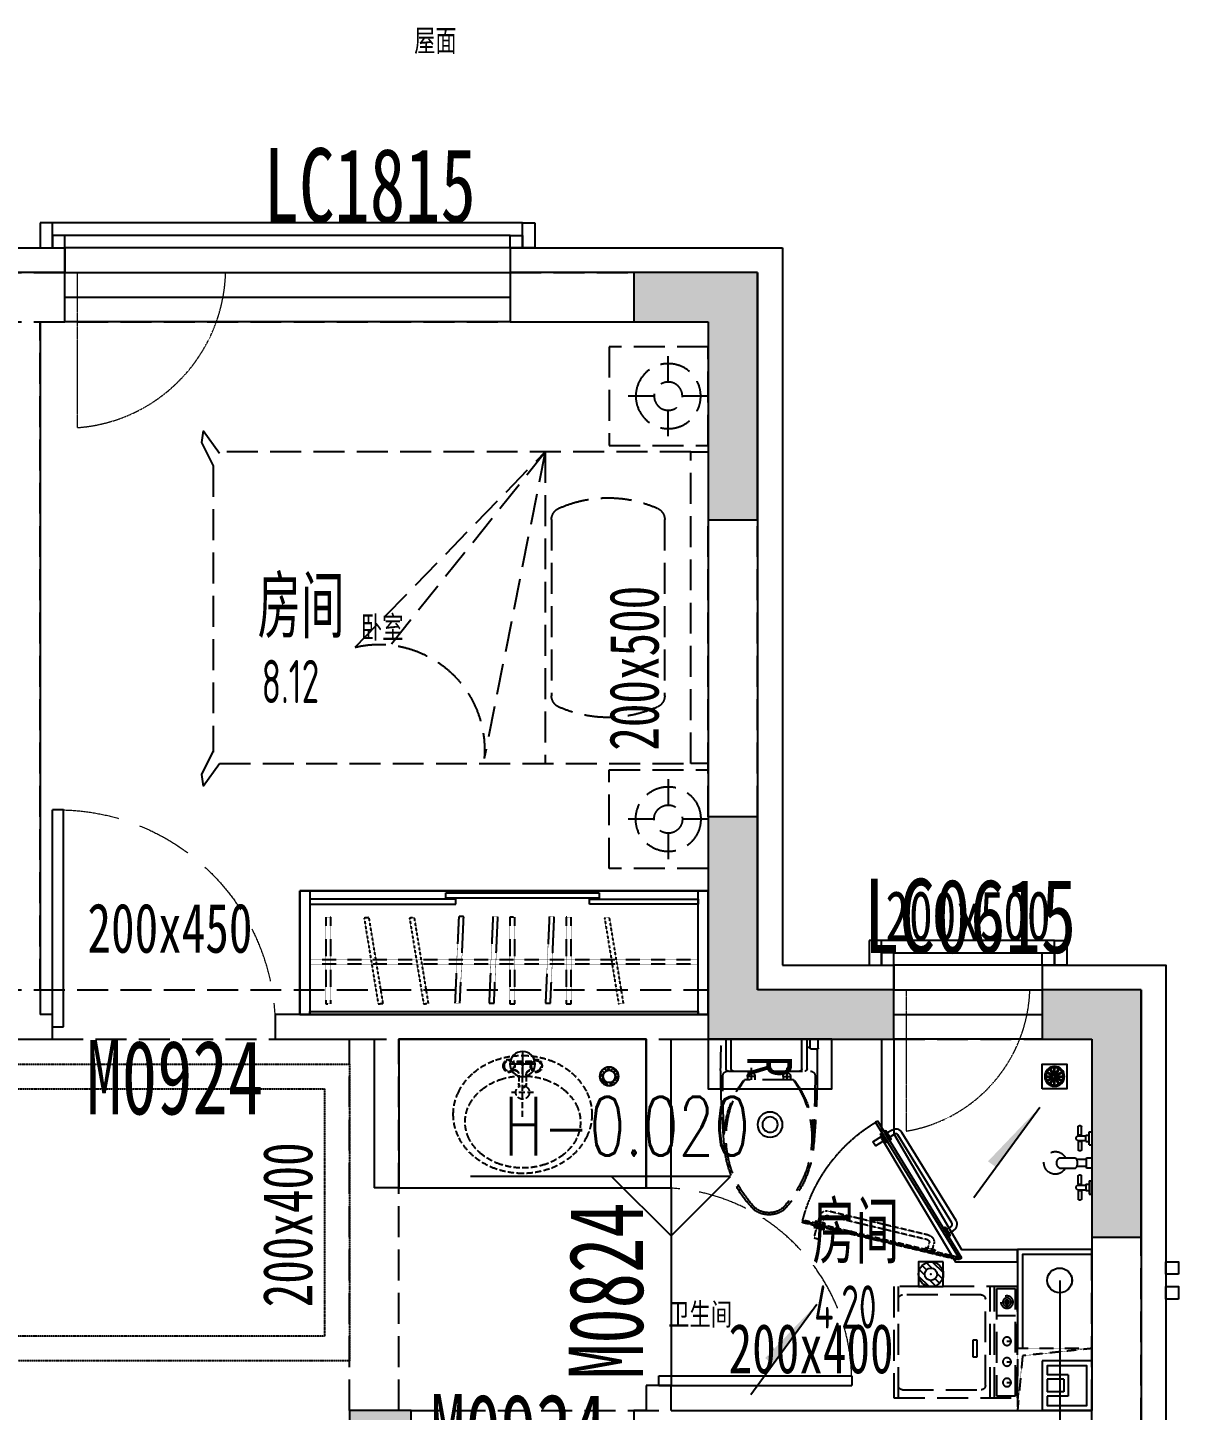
# Model space of a CAD drawing. Header units: millimetres. Extents: x -28014 to 297841, y -81741 to 47579.
# Drawn here: x 288119 to 292769, y -30077 to -24488 of the extents above; entities that cross this region are included whole.
import ezdxf
from ezdxf.enums import TextEntityAlignment as Align

# ---------------------------------------------------------------- set-up
doc = ezdxf.new("R2010")
doc.units = ezdxf.units.MM
doc.header["$MEASUREMENT"] = 0
for name, pattern in [('__DASH', [0.35, 0.25, -0.1]), ('B1户型卧室平面图$0$DASH', [0.35, 0.25, -0.1]), ('DASH', [0.35, 0.25, -0.1])]:
    doc.linetypes.add(name, pattern=pattern)
for name, color, linetype in [('0-水', 1, 'Continuous'), ('A-墙体-填充墙', 4, 'Continuous'), ('A-墙体-面层', 6, 'Continuous'), ('A-楼面-下部', 23, 'Continuous'), ('A-楼面-厨卫', 6, 'Continuous'), ('A-楼面-家具', 8, 'Continuous'), ('A-楼面-装饰', 41, 'Continuous'), ('A-注释-引出', 3, 'Continuous'), ('A-注释-标高', 3, 'Continuous'), ('A-注释-符号', 3, 'Continuous'), ('A-立面-线2', 132, 'Continuous'), ('A-给排水-点位', 141, 'Continuous'), ('A-给排水-设备', 132, 'Continuous'), ('A-设备-电气', 30, 'Continuous'), ('A-门窗', 2, 'Continuous'), ('AR9-剪力墙（柱）填充', 250, 'Continuous'), ('AR9-剪力墙（柱）线', 6, 'Continuous'), ('AR9-墙线', 160, 'Continuous'), ('AR9-梁', 1, 'DASH'), ('C-sheet(通用-图框)', 7, 'Continuous'), ('FF-厨卫（地坪隐）', 31, 'Continuous'), ('FF-平面文字', 50, 'Continuous'), ('FF-活动家具', 51, 'Continuous'), ('P-污水-立管', 50, 'Continuous'), ('SURFACE', 6, 'Continuous'), ('装饰', 152, 'Continuous')]:
    doc.layers.add(name, color=color, linetype=linetype)
doc.layers.add('A-注释-参考', color=242, linetype='Continuous', plot=False)
doc.layers.add('A_开启方向', color=15, linetype='Continuous', lineweight=18)
doc.styles.add('_TCH_DIM', font='SIMPLEX', dxfattribs={"bigfont": 'GBCBIG'})
doc.styles.add('_TCH_SPACE', font='HZS', dxfattribs={"width": 0.7, "bigfont": 'HZTXT'})
doc.styles.add('参照-28#-1.2标准层$0$HZ1', font='', dxfattribs={"width": 0.7})
doc.styles.add('宋体', font='', dxfattribs={"width": 0.8})
doc.styles.get('参照-28#-1.2标准层$0$HZ1').set_extended_font_data('SimSun')
doc.styles.get('宋体').set_extended_font_data('SimSun')

# ---------------------------------------------------------------- blocks, each defined once
blk = doc.blocks.new('frgdhgth')
at = {"layer": 'A_开启方向', "linetype": 'DASH', "ltscale": 0.6}
for points in [[(11450, 9250), (11450, 8622.7, 0.385583), (12050, 9251.3, 0.385583)], [(14800, 6350), (14800, 5778.9, 0.358496), (15300, 6350, 0.359827)]]:
    blk.add_lwpolyline(points, format="xyb", dxfattribs=at)
blk = doc.blocks.new('sdczs')
at = {"layer": 'A-楼面-下部', "ltscale": 0.01}
for points in [[(15100, 9450), (13200, 9450)], [(17250, 6550), (16550, 6550)]]:
    blk.add_lwpolyline(points, dxfattribs=at)
at = {"layer": 'A-楼面-装饰', "ltscale": 0.01}
for points in [[(15050, 9400), (13250, 9400)], [(16600, 6500), (17200, 6500)]]:
    blk.add_lwpolyline(points, dxfattribs=at)
at = {"layer": '装饰'}
for points in [[(13150, 9450), (13150, 9350), (13200, 9350), (13200, 9450)], [(15150, 9450), (15150, 9350), (15100, 9350), (15100, 9450)], [(13200, 9350), (13250, 9350), (13250, 9400), (13200, 9400)], [(15100, 9350), (15050, 9350), (15050, 9400), (15100, 9400)], [(16500, 6550), (16500, 6450), (16550, 6450), (16550, 6550)], [(17300, 6550), (17300, 6450), (17250, 6450), (17250, 6550)], [(16550, 6450), (16600, 6450), (16600, 6500), (16550, 6500)], [(17250, 6450), (17200, 6450), (17200, 6500), (17250, 6500)], [(17750, 5200), (17700, 5200), (17700, 5250), (17750, 5250)], [(17750, 5100), (17700, 5100), (17700, 5150), (17750, 5150)]]:
    blk.add_lwpolyline(points, close=True, dxfattribs=at)
blk = doc.blocks.new('dfhfj')
at = {"layer": 'A-给排水-点位'}
h = blk.add_hatch(dxfattribs=at)
h.set_pattern_fill('ANSI31', color=8, scale=8, angle=-180)
h.set_pattern_definition([(225, (1565646.974, 637504.717), (8.9802561, -8.9802561), [])])
edge = h.paths.add_edge_path(flags=17)
edge.add_arc((1247419.2, 504550), 25, 0, 360)
edge = h.paths.add_edge_path()
edge.add_arc((1247419.2, 504550), 37.5, 0, 360)
at = {"layer": 'A-给排水-设备'}
for radius in [37.5, 25]:
    blk.add_circle((1247419.2, 504550), radius, dxfattribs=at)
blk = doc.blocks.new('fj4')
at = {"layer": 'AR9-墙线', "ltscale": 10, "extrusion": (0, 0, -1)}
for p, q in [((0, 200), (200, 200)), ((0, 200), (0, 0)), ((200, 200), (200, 0)), ((95, 143.1), (180, 143.1)), ((95, 143.1), (95, 56.9)), ((112.5, 125.6), (180, 125.6)), ((112.5, 125.6), (112.5, 74.4)), ((95, 56.9), (180, 56.9)), ((112.5, 74.4), (180, 74.4)), ((0, 0), (200, 0))]:
    blk.add_line(p, q, dxfattribs=at)
at = {"layer": 'AR9-墙线', "ltscale": 10}
blk.add_line((180, 125.6), (180, 74.4), dxfattribs=at)
at = {"layer": 'AR9-墙线', "linetype": 'DASH', "ltscale": 0.5}
for points in [[(0, 250), (300, 250), (300, 0)], [(0, 250), (279.5, 220.6), (300, 0)]]:
    blk.add_lwpolyline(points, dxfattribs=at)
at = {"layer": 'AR9-墙线', "ltscale": 10}
blk.add_lwpolyline([(180, 56.9), (180, 20), (20, 20), (20, 180), (180, 180), (180, 143.1)], dxfattribs=at)
blk = doc.blocks.new('e433w')
at = {"layer": 'A-设备-电气'}
blk.add_lwpolyline([(338749.7, 223133.5), (338949.7, 223133.5), (338949.7, 223633.5), (338749.7, 223633.5)], close=True, dxfattribs=at)
at = {"layer": 'A-设备-电气', "style": '参照-28#-1.2标准层$0$HZ1', "width": 0.7}
blk.add_text('R', height=180, rotation=0, dxfattribs=at).set_placement((338817.6, 223292.3))
blk = doc.blocks.new('地漏-洗衣机用')
at = {"layer": 'A-给排水-点位'}
for p, q in [((435784.5, 94281.3), (435762.7, 94303.1)), ((435830.5, 94263.6), (435788, 94306)), ((435773.9, 94207), (435731.5, 94249.5)), ((435756.2, 94253), (435734.4, 94274.8)), ((435763.3, 94274.2), (435745.6, 94291.9)), ((435827.5, 94238.3), (435805.7, 94260.1)), ((435799.2, 94210), (435777.4, 94231.8)), ((435816.3, 94221.2), (435798.6, 94238.8))]:
    blk.add_line(p, q, dxfattribs=at)
at = {"layer": 'A-给排水-点位', "color": 8}
blk.add_lwpolyline([(435731, 94206.5), (435831, 94206.5), (435831, 94306.5), (435731, 94306.5)], close=True, dxfattribs=at)
at = {"layer": 'A-给排水-点位'}
for radius in [50, 25]:
    blk.add_circle((435781, 94256.5), radius, dxfattribs=at)
blk.add_point((435781, 94256.5), dxfattribs=at)
blk = doc.blocks.new('淋浴间地漏')
at = {"layer": 'A-给排水-设备', "color": 8, "extrusion": (0, 0, -1)}
for p, q in [((-35, 1.5), (-5.6, 1.5)), ((-31, 16.2), (-5.6, 1.5)), ((-29.5, 18.8), (-4.1, 4.1)), ((-18.8, 29.5), (-4.1, 4.1)), ((-16.2, 31), (-1.5, 5.6)), ((-1.5, 35), (-1.5, 5.6)), ((1.5, 35), (1.5, 5.6)), ((16.2, 31), (1.5, 5.6)), ((18.8, 29.5), (4.1, 4.1)), ((29.5, 18.8), (4.1, 4.1)), ((31, 16.2), (5.6, 1.5)), ((5.6, 1.5), (35, 1.5)), ((-35, -1.5), (-5.6, -1.5)), ((-5.6, -1.5), (-31, -16.2)), ((-4.1, -4.1), (-29.5, -18.8)), ((-4.1, -4.1), (-18.8, -29.5)), ((-1.5, -5.6), (-16.2, -31)), ((-1.5, -5.6), (-1.5, -35)), ((1.5, -5.6), (16.2, -31)), ((1.5, -5.6), (1.5, -35)), ((4.1, -4.1), (29.5, -18.8)), ((4.1, -4.1), (18.8, -29.5)), ((5.6, -1.5), (35, -1.5)), ((5.6, -1.5), (31, -16.2))]:
    blk.add_line(p, q, dxfattribs=at)
at = {"layer": 'A-给排水-设备', "extrusion": (0, 0, -1)}
blk.add_lwpolyline([(50, 50), (-50, 50), (-50, -50), (50, -50)], close=True, dxfattribs=at)
blk.add_circle((0, 0), 40, dxfattribs=at)
at = {"layer": 'A-给排水-设备', "color": 8, "extrusion": (0, 0, -1)}
for radius in [35, 3]:
    blk.add_circle((0, 0), radius, dxfattribs=at)
blk = doc.blocks.new('大便器排水点')
at = {"layer": 'P-污水-立管'}
for radius in [51, 31]:
    blk.add_circle((0, 0), radius, dxfattribs=at)
blk = doc.blocks.new('排水栓')
at = {"layer": 'P-污水-立管'}
for p, q in [((-51, 0), (51, 0)), ((0, 51), (0, -51))]:
    blk.add_line(p, q, dxfattribs=at)
blk.add_circle((0, 0), 51, dxfattribs=at)
blk = doc.blocks.new('$plan$00003682')
at = {"layer": 'FF-厨卫（地坪隐）', "linetype": '__DASH', "ltscale": 100}
for p, q in [((-80, -42.1), (-75, -42.1)), ((-75, -24.6), (-75, -27.1)), ((-75, -24.6), (-72.9, -24.6)), ((-72.7, -24.4), (-69.1, -27.9)), ((-55, -22.1), (-55, -17.1)), ((-37.3, -24.4), (-40.9, -27.9)), ((-37.1, -24.6), (37.1, -24.6)), ((-35, -27.1), (35, -27.1)), ((-35, -42.1), (-30, -42.1)), ((0, -248.6), (0, -23.7)), ((35, -42.1), (30, -42.1)), ((37.3, -24.4), (40.9, -27.9)), ((55, -22.1), (55, -17.1)), ((72.7, -24.4), (69.1, -27.9)), ((72.9, -24.6), (75, -24.6)), ((75, -24.6), (75, -27.1)), ((80, -42.1), (75, -42.1)), ((-75, -57.1), (-75, -59.6)), ((-75, -59.6), (-72.9, -59.6)), ((-69.1, -56.2), (-72.7, -59.8)), ((-55, -67.1), (-55, -62.1)), ((-40.9, -56.2), (-37.3, -59.8)), ((-37.1, -59.6), (-35, -59.6)), ((-15, -79.6), (-15, -115.7)), ((15, -79.6), (15, -115.7)), ((35, -59.6), (37.1, -59.6)), ((40.9, -56.2), (37.3, -59.8)), ((55, -67.1), (55, -62.1)), ((69.1, -56.2), (72.7, -59.8)), ((72.9, -59.6), (75, -59.6)), ((75, -57.1), (75, -59.6)), ((-44.4, -149.1), (45.2, -149.1))]:
    blk.add_line(p, q, dxfattribs=at)
blk.add_lwpolyline([(0, 0, 0.084993), (-109.1, -18.7, 0.091836), (-198, -69.8, 0.103534), (-259.4, -149.2, 0.11365), (-280, -238.5, 0.11365), (-259.4, -327.8, 0.103534), (-198, -407.1, 0.091836), (-109.1, -458.3, 0.084993), (0, -477, 0.084993), (109.1, -458.3, 0.091836), (198, -407.1, 0.103534), (259.4, -327.8, 0.11365), (280, -238.5, 0.113649), (259.4, -149.2, 0.103534), (198, -69.8, 0.091836), (109.1, -18.7, 0.084993)], format="xyb", close=True, dxfattribs=at)
for centre, radius in [((-55, -42.1), 25), ((-55, -42.1), 20), ((0, -34.6), 5), ((55, -42.1), 25), ((55, -42.1), 20)]:
    blk.add_circle(centre, radius, dxfattribs=at)
for centre, radius, start, end in [((-17.8, -322.3), 236.9, 108.2981, 128.6018), ((-0.8, -373.7), 291.1, 92.8021, 108.2982), ((-35, -77.1), 20, 0, 90), ((-35, -79.6), 20, 0, 90), ((0, -111.6), 15, 180, 0), ((35, -77.1), 20, 90, 180), ((35, -79.6), 20, 90, 180), ((-0.8, -373.7), 291.1, 71.7018, 86.8944), ((16.2, -322.3), 236.9, 51.3982, 71.7019), ((-43.9, -289.6), 195, 128.6018, 152.5777), ((0, -149.1), 27.5, 116.3454, 63.6546), ((0, -115.7), 15, 180, 0), ((42.4, -289.6), 195, 27.4223, 51.3982), ((-84.1, -268.7), 149.8, 152.5778, 207.4222), ((82.5, -268.7), 149.8, 332.5778, 27.4222), ((-43.9, -247.9), 195, 207.4223, 231.3982), ((42.4, -247.9), 195, 308.6018, 332.5777), ((-17.8, -215.2), 236.9, 231.3982, 251.7019), ((-0.8, -163.7), 291.1, 251.7018, 288.2982), ((16.2, -215.2), 236.9, 288.2981, 308.6018)]:
    blk.add_arc(centre, radius, start, end, dxfattribs=at)
blk = doc.blocks.new('matong')
at = {"layer": 'FF-厨卫（地坪隐）', "linetype": '__DASH', "ltscale": 500}
for p, q in [((-195.1, -35.2), (-195.1, 0)), ((-195.1, 0), (195.1, 0)), ((-162.1, -35.2), (-162.1, 0)), ((-149.5, -119.2), (-149.5, 0)), ((-128.5, -119.2), (-128.5, 0)), ((-128.5, -119.2), (-128.5, 0)), ((156.9, -119.2), (156.9, 0)), ((177.9, -119.2), (177.9, 0)), ((-190.4, -39.9), (-166.8, -39.9)), ((-162.1, -32.8), (-149.5, -32.8)), ((168.4, -128.7), (-163.1, -128.7)), ((-98.7, -165.9), (-96.3, -165.9)), ((-94.7, -164.3), (103.1, -164.3)), ((-82.8, -150.1), (-82.8, -164.3)), ((-52.5, -150.1), (-82.8, -150.1)), ((-67.6, -115), (-67.6, -164.3)), ((-52.5, -150.1), (-52.5, -164.3)), ((60.9, -150.1), (91.1, -150.1)), ((60.9, -150.1), (60.9, -164.3)), ((76, -115), (76, -164.3)), ((91.1, -150.1), (91.1, -164.3)), ((107, -165.9), (104.6, -165.9))]:
    blk.add_line(p, q, dxfattribs=at)
for centre, radius, start, end in [((-190.4, -35.2), 4.73, 180, 270), ((2262.2, -120.1), 2453.2, 178.1261, 180.6997), ((-166.8, -35.2), 4.73, 270, 0), ((-1455.3, -119.8), 1654.8, 358.95, 4.1511), ((3295.2, -107), 3486.3, 180.7077, 185.4617), ((-163.1, -147.6), 18.9, 90, 179.1194), ((7303.4, -92.4), 7485.6, 180.42032, 182.24158), ((220.9, -402.8), 397.8, 143.4492, 226.9482), ((233, -397.2), 402, 144.5938, 226.0233), ((-140.1, -119.2), 9.45, 180, 270), ((-119.1, -119.2), 9.45, 180, 270), ((-67.6, -150.1), 15.1, 360, 180), ((-224.6, -397.2), 402, 313.9767, 35.4062), ((-212.5, -402.8), 397.8, 313.0518, 36.5508), ((76, -150.1), 15.1, 0, 180), ((147.5, -119.2), 9.45, 270, 0), ((168.4, -119.2), 9.45, 270, 0), ((171.5, -147.6), 18.9, 0.8806, 90), ((-3286.9, -107), 3486.3, 354.5384, 359.2923), ((-3196.4, -187.6), 3387.1, 356.6562, 0.682), ((4.2, -606.5), 102.9, 237.7954, 302.2047), ((4.2, -606.5), 94.5, 237.7954, 302.2047)]:
    blk.add_arc(centre, radius, start, end, dxfattribs=at)
blk = doc.blocks.new('400床头柜')
at = {"layer": 'FF-活动家具', "linetype": '__DASH', "ltscale": 500}
for p, q in [((200, 0), (200, -104.2)), ((38.7, -161.4), (142.9, -161.4)), ((257.1, -161.4), (361.3, -161.4)), ((200, -218.4), (200, -322.7))]:
    blk.add_line(p, q, dxfattribs=at)
blk.add_lwpolyline([(0, -400), (0, 0), (400, 0), (400, -400)], close=True, dxfattribs=at)
for radius in [131.3, 57.1]:
    blk.add_circle((200, -161.3), radius, dxfattribs=at)
blk = doc.blocks.new('小户型1200床')
at = {"layer": 'FF-活动家具', "linetype": '__DASH', "ltscale": 500}
for p, q in [((40, -1974.8), (40, -70)), ((1300, -70), (1300, -1979.7)), ((1026.1, -175.8), (313.9, -175.8)), ((1300, -658.5), (40, -658.5)), ((1300, -658.5), (60, -905.2)), ((1026.1, -633), (313.9, -633)), ((510, -1426.8), (1300, -658.5)), ((524.1, -1279.6), (1300, -658.5)), ((-51.7, -2040.3), (40, -1974.8)), ((90.5, -2000), (-4.6, -2047.6)), ((1242.8, -2000), (85.5, -2000)), ((1337.9, -2047.6), (1242.8, -2000)), ((1293.2, -1974.8), (1384.9, -2040.3)), ((-4.6, -2047.6), (-51.7, -2040.3)), ((1384.9, -2040.3), (1337.9, -2047.6))]:
    blk.add_line(p, q, dxfattribs=at)
blk.add_lwpolyline([(1300, -70), (1300, 0), (40, 0), (40, -70)], close=True, dxfattribs=at)
for centre, radius, start, end in [((718.2, -404.3), 492.1, 156.184, 203.8399), ((313.9, -225.6), 50, 90, 156.1601), ((1026.1, -225.6), 50, 23.8399, 90), ((621.8, -404.3), 492.1, 336.1601, 23.816), ((313.9, -583), 50, 203.8399, 270), ((1026.1, -583), 50, 270, 336.1601), ((95.9, -1329.2), 425.5, 346.739, 94.8385)]:
    blk.add_arc(centre, radius, start, end, dxfattribs=at)
blk = doc.blocks.new('s54deg2541')
at = {"layer": 'A-楼面-家具', "color": 0, "xscale": -1}
blk.add_blockref('400床头柜', (40839, 5184.6), dxfattribs=at)
at = {"layer": 'A-楼面-家具'}
blk.add_blockref('小户型1200床', (40824, 5184.6), dxfattribs=at)
at = {"layer": 'A-楼面-家具', "color": 0}
blk.add_blockref('400床头柜', (42149, 5184.6), dxfattribs=at)
blk = doc.blocks.new('$plan$00003077')
at = {"layer": 'FF-厨卫（地坪隐）', "linetype": '__DASH', "ltscale": 500}
for p, q in [((-191.8, -8.3), (241.8, -8.3)), ((-191.8, -85.1), (-191.8, -8.3)), ((-137.6, -42.5), (-137.6, -25.9)), ((-54.2, -42.5), (-54.2, -25.9)), ((29.2, -42.5), (29.2, -25.9)), ((133.4, -85.1), (133.4, -8.3)), ((241.8, -8.3), (241.8, -85.1)), ((-200.1, -93.4), (250.1, -93.4)), ((-200.1, -110.1), (250.1, -110.1)), ((241.8, -85.1), (-191.8, -85.1)), ((-166.8, -464.7), (-166.8, -146.5)), ((-150.1, -129.9), (200.1, -129.9)), ((-33.3, -179.9), (-33.3, -163.2)), ((-33.3, -163.2), (33.3, -163.2)), ((33.3, -163.2), (33.3, -179.9)), ((216.8, -146.5), (216.8, -464.7)), ((33.3, -179.9), (-33.3, -179.9)), ((-200.1, -481.4), (250.1, -481.4))]:
    blk.add_line(p, q, dxfattribs=at)
blk.add_lwpolyline([(250.1, 0), (250.1, -499.9), (-200.1, -499.9), (-200.1, 0)], close=True, dxfattribs=at)
for centre, radius in [((-137.6, -42.5), 16.7), ((-54.2, -42.5), 16.7), ((29.2, -42.5), 16.7), ((187.6, -42.5), 25), ((187.6, -42.5), 16.7), ((187.6, -42.5), 8.34), ((187.6, -42.5), 5)]:
    blk.add_circle(centre, radius, dxfattribs=at)
for centre, start, end in [((-150.1, -146.5), 90, 180), ((200.1, -146.5), 0, 90), ((-150.1, -464.7), 180, 270), ((200.1, -464.7), 270, 0)]:
    blk.add_arc(centre, 16.7, start, end, dxfattribs=at)
blk = doc.blocks.new('A$C0310769C')
at = {"linetype": '__DASH', "lineweight": -3, "ltscale": 500}
for p, q in [((10, 126.4), (0, 126.4)), ((0, 126.4), (0, 73.6)), ((10, 73.6), (10, 126.4)), ((24.4, 112.8), (10, 112.8)), ((24.4, 87.1), (24.4, 112.8)), ((41.3, 113), (41.3, 148.1)), ((54.8, 113), (54.8, 148.1)), ((10, 73.6), (0, 73.6)), ((24.4, 87.1), (10, 87.1)), ((57.6, 109.2), (24.4, 109.2)), ((57.6, 90.7), (24.4, 90.7)), ((41.3, 86.9), (41.3, 51.8)), ((54.8, 86.9), (54.8, 51.8)), ((21, 14), (61.4, 14)), ((130.4, 21), (65.2, 21)), ((21, -14), (61.4, -14)), ((41.3, -86), (41.3, -50.9)), ((54.8, -86), (54.8, -50.9)), ((130.4, -21), (65.2, -21)), ((10, -72.7), (0, -72.7)), ((0, -125.5), (0, -72.7)), ((10, -72.7), (10, -125.5)), ((24.4, -86.2), (10, -86.2)), ((24.4, -86.2), (24.4, -111.9)), ((57.6, -89.8), (24.4, -89.8)), ((57.6, -108.3), (24.4, -108.3)), ((10, -125.5), (0, -125.5)), ((24.4, -111.9), (10, -111.9)), ((41.3, -112.1), (41.3, -147.2)), ((54.8, -112.1), (54.8, -147.2))]:
    blk.add_line(p, q, dxfattribs=at)
blk.add_lwpolyline([(21, 21), (0, 21), (0, -21), (21, -21)], close=True, dxfattribs=at)
for centre, radius, start, end in [((48, 142.2), 9.01, 41.2486, 138.7514), ((48, 134.5), 22.5, 252.5148, 287.4852), ((48, 65.4), 22.5, 72.5148, 107.4852), ((51.9, 100), 10.8, 301.2966, 58.7034), ((48, 57.7), 9.01, 221.2486, 318.7514), ((95.5, 0), 36.9, 145.2544, 202.2822), ((147.2, 0.4), 45.8, 207.9843, 153.2826), ((115.6, 0), 25.7, 305.1626, 54.8374), ((48, -56.8), 9.01, 41.2486, 138.7514), ((95.5, 0), 36.9, 202.2822, 214.7456), ((48, -64.5), 22.5, 252.5148, 287.4852), ((48, -133.6), 22.5, 72.5148, 107.4852), ((51.9, -99.1), 10.8, 301.2966, 58.7034), ((48, -141.3), 9.01, 221.2486, 318.7514)]:
    blk.add_arc(centre, radius, start, end, dxfattribs=at)
blk = doc.blocks.new('wetwerte')
at = {"layer": 'FF-厨卫（地坪隐）'}
for p, q in [((434480, -1369559.7), (434062.4, -1369559.7)), ((434480, -1369578.9), (434062.4, -1369578.9)), ((434621.4, -1369619.2), (433971.6, -1369619.2)), ((433971.6, -1369619.2), (433971.6, -1369629.2)), ((434621.4, -1369629.2), (433971.6, -1369629.2)), ((434033.1, -1369589), (434033.1, -1369611.2)), ((434033.1, -1369679.2), (434033.1, -1369637.3)), ((434052.3, -1369589), (434052.3, -1369611.2)), ((434052.3, -1369679.2), (434052.3, -1369637.3)), ((434490.1, -1369611.2), (434490.1, -1369589)), ((434509.2, -1369611.2), (434509.2, -1369589)), ((434621.4, -1369619.2), (434621.4, -1369629.2)), ((434052.3, -1369679.2), (434033.1, -1369679.2))]:
    blk.add_line(p, q, dxfattribs=at)
for points in [[(434022.5, -1369619.2), (434062.9, -1369619.2), (434062.9, -1369611.2), (434022.5, -1369611.2)], [(434022.5, -1369629.2), (434062.9, -1369629.2), (434062.9, -1369637.3), (434022.5, -1369637.3)], [(434519.8, -1369619.2), (434479.5, -1369619.2), (434479.5, -1369611.2), (434519.8, -1369611.2)]]:
    blk.add_lwpolyline(points, close=True, dxfattribs=at)
for centre, radius, start, end in [((434062.4, -1369589), 29.3, 90, 180), ((434062.4, -1369589), 10.1, 90, 180), ((434480, -1369589), 29.3, 0, 90), ((434480, -1369589), 10.1, 0, 90)]:
    blk.add_arc(centre, radius, start, end, dxfattribs=at)
blk = doc.blocks.new('卫生间门')
at = {"layer": 'FF-厨卫（地坪隐）', "linetype": 'DASH', "lineweight": -3}
for p, q in [((-463, 456), (-456, 463)), ((-3.5, -3.5), (-463, 456)), ((-459.5, 459.5), (0, 0)), ((3.5, 3.5), (-456, 463)), ((-377.1, 454.8), (-406.7, 425.2)), ((-363.6, 441.3), (-377.1, 454.8)), ((-440.9, 391), (-425.2, 406.7)), ((-427.4, 377.5), (-411.7, 393.2)), ((-363.6, 441.3), (-393.2, 411.7)), ((-145.6, 54.4), (-440.9, 349.6)), ((-132.1, 67.9), (-427.4, 363.2)), ((-102.1, 83.6), (-117.8, 67.9)), ((-88.5, 70), (-104.2, 54.4)), ((-3.5, -3.5), (3.5, 3.5))]:
    blk.add_line(p, q, dxfattribs=at)
for points in [[(-427, 419.9), (-398.5, 391.4), (-404.2, 385.7), (-432.7, 414.2)], [(-419.9, 427), (-391.4, 398.5), (-385.7, 404.2), (-414.2, 432.7)], [(-75.3, 68.3), (-103.9, 96.8), (-109.6, 91.1), (-81.1, 62.6)]]:
    blk.add_lwpolyline(points, close=True, dxfattribs=at)
for centre, radius, start, end in [((5.2, 2.7), 651.7, 135.93, 180.3923), ((-420.2, 370.3), 29.3, 135, 225), ((-420.2, 370.3), 10.1, 135, 225), ((-124.9, 75), 10.1, 225, 315), ((-124.9, 75), 29.3, 225, 315)]:
    blk.add_arc(centre, radius, start, end, dxfattribs=at)
blk = doc.blocks.new('$DorLib2D$00000001')
for p, q in [((0.45, 0.975), (0.5, 0.975)), ((0.45, 0), (0.45, 0.975)), ((0.5, 0), (0.5, 0.975)), ((0.5, 0), (0.45, 0))]:
    blk.add_line(p, q)
at = {"color": 8, "linetype": '__DASH', "lineweight": 13}
blk.add_arc((0.475, 0), 0.975, 91.46928, 180, dxfattribs=at)
blk = doc.blocks.new('$WINLIB2D$00000001')
at = {"color": 0}
for points in [[(-0.5, 0.5), (-0.5, -0.5)], [(-0.5, 0.5), (0.5, 0.5)], [(0.5, -0.5), (0.5, 0.5)], [(0.5, 0.1667), (-0.5, 0.1667)], [(0.5, -0.1667), (-0.5, -0.1667)], [(-0.5, -0.5), (0.5, -0.5)]]:
    blk.add_lwpolyline(points, dxfattribs=at)
blk = doc.blocks.new('fchgbfhy')
at = {"layer": 'A-注释-符号'}
for points in [[(-410.2, -474.5), (-586.9, -716.9), (-619.3, -693.4)], [(-1310.5, -1270.2), (-1487.3, -1512.6), (-1519.6, -1489)]]:
    blk.add_hatch(color=256, dxfattribs=at).paths.add_polyline_path(points)
at = {"layer": 'A-墙体-填充墙'}
for p, q in [((-4450, 2900), (-5350, 2900)), ((-4350, 2900), (-4450, 2900)), ((-4350, 2700), (-4350, 2900)), ((-1550, 2900), (-2550, 2900)), ((-2550, 2900), (-2550, 2700)), ((-1550, 2900), (-1550, 0)), ((-4450, 2700), (-4450, -100)), ((-4450, 2700), (-4350, 2700)), ((-2550, 2700), (-1750, 2700)), ((-1750, 2700), (-1750, -100)), ((-1000, 0), (-1550, 0)), ((-1000, -200), (-1000, 0)), ((0, 0), (-400, 0)), ((-400, 0), (-400, -200)), ((0, 0), (0, -1800)), ((-4400, -100), (-4450, -100)), ((-4400, -200), (-4400, -100)), ((-3100, -100), (-3500, -100)), ((-3500, -100), (-3500, -200)), ((-3100, -100), (-1900, -100)), ((-1900, -100), (-1750, -100)), ((-5250, -200), (-4450, -200)), ((-4450, -200), (-4400, -200)), ((-3500, -200), (-3100, -200)), ((-3100, -200), (-3100, -800)), ((-3000, -200), (-3000, -800)), ((-3000, -200), (-2000, -200)), ((-2000, -200), (-2000, -800)), ((-1900, -800), (-1900, -200)), ((-1900, -200), (-1650, -200)), ((-1650, -200), (-1000, -200)), ((-400, -200), (-200, -200)), ((-200, -200), (-200, -1700)), ((-3000, -800), (-3100, -800)), ((-2000, -800), (-1900, -800)), ((-1900, -1600), (-2000, -1600)), ((-2000, -1600), (-2000, -1700)), ((-1900, -1700), (-1900, -1600)), ((-2000, -1700), (-2050, -1700)), ((-2050, -1700), (-2050, -1900)), ((-1900, -1700), (-200, -1700))]:
    blk.add_line(p, q, dxfattribs=at)
at = {"layer": 'A-楼面-厨卫'}
blk.add_lwpolyline([(-2000, -800), (-2000, -200), (-3000, -200), (-3000, -800)], close=True, dxfattribs=at)
at = {"layer": 'A-楼面-厨卫', "ltscale": 100}
for points in [[(-1050, -200), (-1050, -600), (-750, -1100), (-500, -1100)], [(-1000, -200), (-1000, -582.5), (-726, -1050), (-500, -1050)]]:
    blk.add_lwpolyline(points, dxfattribs=at)
at = {"layer": 'A-楼面-厨卫'}
for points in [[(-200, -1050), (-500, -1050), (-500, -1450)], [(-500, -1100), (-500, -1050)], [(-200, -1070), (-480, -1070), (-480, -1450)]]:
    blk.add_lwpolyline(points, dxfattribs=at)
at = {"layer": 'A-楼面-家具', "color": 8, "linetype": 'Continuous'}
for p, q in [((-3400, -100), (-3400, 400)), ((-3400, 400), (-3360, 400)), ((-3360, 400), (-3360, -100)), ((-2810, 370.8), (-2810, 391.7)), ((-2810, 391.7), (-2190, 391.7)), ((-2190, 391.7), (-2190, 370.8)), ((-1790, -100), (-1790, 400)), ((-1790, 400), (-1750, 400)), ((-1750, 400), (-1750, -100)), ((-2770, 366.7), (-3360, 366.7)), ((-3360, 366.7), (-3360, 345.8)), ((-3360, 345.8), (-2770, 345.8)), ((-2190, 370.8), (-2810, 370.8)), ((-2770, 345.8), (-2770, 366.7)), ((-2230, 345.8), (-2230, 366.7)), ((-2230, 366.7), (-1790, 366.7)), ((-1790, 345.8), (-2230, 345.8)), ((-1790, 366.7), (-1790, 345.8)), ((-3360, -100), (-3400, -100)), ((-1750, -100), (-1790, -100))]:
    blk.add_line(p, q, dxfattribs=at)
at = {"layer": 'A-楼面-家具', "color": 8}
for p, q in [((-3400, 400), (-3400, -100)), ((-1750, 400), (-3400, 400)), ((-1750, -100), (-1750, 400)), ((-3400, -100), (-1750, -100)), ((-3360, -100), (-3360, -87.5)), ((-3360, -87.5), (-1790, -87.5)), ((-1790, -100), (-3360, -100)), ((-1790, -87.5), (-1790, -100))]:
    blk.add_line(p, q, dxfattribs=at)
at = {"layer": 'A-楼面-家具'}
for p, q in [((-3400, 400), (-1750, 400)), ((-3400, -100), (-3400, 400)), ((-1750, 400), (-1750, -100)), ((-1750, -100), (-3400, -100))]:
    blk.add_line(p, q, dxfattribs=at)
at = {"layer": 'A-楼面-家具', "color": 8, "linetype": 'B1户型卧室平面图$0$DASH', "ltscale": 0.5}
for p, q in [((-3275.3, 293.8), (-3295.3, 293.8)), ((-3295.3, 293.8), (-3295.3, -56.2)), ((-3275.3, -56.2), (-3275.3, 293.8)), ((-3120.4, 292.2), (-3140.2, 290)), ((-3140.2, 290), (-3083.4, -56.8)), ((-3063.6, -54.6), (-3120.4, 292.2)), ((-2937, 292.2), (-2956.8, 290)), ((-2956.8, 290), (-2900, -56.8)), ((-2880.2, -54.6), (-2937, 292.2)), ((-2757.8, 296.3), (-2773.3, -53.4)), ((-2737.8, 295.7), (-2757.8, 296.3)), ((-2753.3, -54), (-2737.8, 295.7)), ((-2619.8, 296.3), (-2635.3, -53.4)), ((-2599.8, 295.7), (-2619.8, 296.3)), ((-2615.3, -54), (-2599.8, 295.7)), ((-2531.6, 293.8), (-2551.6, 293.8)), ((-2551.6, 293.8), (-2551.6, -56.2)), ((-2531.6, -56.2), (-2531.6, 293.8)), ((-2391.8, 296.3), (-2407.4, -53.4)), ((-2371.9, 295.7), (-2391.8, 296.3)), ((-2387.4, -54), (-2371.9, 295.7)), ((-2303.7, 293.8), (-2323.7, 293.8)), ((-2323.7, 293.8), (-2323.7, -56.2)), ((-2303.7, -56.2), (-2303.7, 293.8)), ((-2148.8, 292.2), (-2168.6, 290)), ((-2168.6, 290), (-2111.8, -56.8)), ((-2092, -54.6), (-2148.8, 292.2)), ((-1790, 120.8), (-3360, 120.8)), ((-1790, 104.2), (-3360, 104.2)), ((-3083.4, -56.8), (-3063.6, -54.6)), ((-2900, -56.8), (-2880.2, -54.6)), ((-2773.3, -53.4), (-2753.3, -54)), ((-2635.3, -53.4), (-2615.3, -54)), ((-2407.4, -53.4), (-2387.4, -54)), ((-2111.8, -56.8), (-2092, -54.6)), ((-3295.3, -56.2), (-3275.3, -56.2)), ((-2551.6, -56.2), (-2531.6, -56.2)), ((-2323.7, -56.2), (-2303.7, -56.2))]:
    blk.add_line(p, q, dxfattribs=at)
at = {"layer": 'A-楼面-家具', "linetype": '__DASH'}
for points in [[(-3200, -300), (-3200, -1500), (-6075, -1500), (-6075, -300)], [(-3300, -400), (-3300, -1400), (-5975, -1400), (-5975, -400)]]:
    blk.add_lwpolyline(points, close=True, dxfattribs=at)
at = {"layer": 'A-注释-符号'}
for points in [[(-676.7, -840.1), (-410.2, -474.5)], [(-1577.1, -1635.7), (-1310.5, -1270.2)]]:
    blk.add_lwpolyline(points, dxfattribs=at)
at = {"layer": 'A-给排水-设备'}
blk.add_circle((-330, -1174.7), 50, dxfattribs=at)
at = {"layer": 'A-门窗'}
blk.add_line((-1900, -800), (-1900, -1600), dxfattribs=at)
at = {"layer": 'SURFACE'}
for p, q in [((-5350, 3000), (-4450, 3000)), ((-4450, 3000), (-4350, 3000)), ((-4350, 3000), (-4350, 2900)), ((-2550, 3000), (-2550, 2900)), ((-2550, 3000), (-1450, 3000)), ((-1450, 3000), (-1450, 100)), ((-1450, 100), (-1000, 100)), ((-1000, 100), (-1000, 0)), ((-400, 100), (-400, 0)), ((-400, 100), (0, 100))]:
    blk.add_line(p, q, dxfattribs=at)
at = {"layer": '0-水', "rotation": 180}
blk.add_blockref('dfhfj', (1245269.2, 504200), dxfattribs=at)
at = {"layer": '0-水', "xscale": -1, "rotation": 180}
blk.add_blockref('dfhfj', (-1249569.2, 504200), dxfattribs=at)
at = {"layer": 'A-楼面-厨卫', "extrusion": (0, 0, -1), "xscale": -1, "zscale": -1, "rotation": 90}
blk.add_blockref('e433w', (224883.5, 338549.7), dxfattribs=at)
at = {"layer": 'A-楼面-厨卫', "xscale": -1}
for name, p in [('matong', (-1500, -200)), ('A$C0310769C', (-200, -700))]:
    blk.add_blockref(name, p, dxfattribs=at)
at = {"layer": 'A-楼面-厨卫', "extrusion": (0, 0, -1), "zscale": -1}
blk.add_blockref('$plan$00003682', (2500, -265.4), dxfattribs=at)
at = {"layer": 'A-楼面-厨卫', "linetype": 'DASH', "extrusion": (0, 0, -1), "xscale": -1, "zscale": -1, "rotation": 58.45609452291301}
blk.add_blockref('wetwerte', (-939145.6, 1085836.1), dxfattribs=at)
at = {"layer": 'A-楼面-厨卫', "xscale": -1}
for name, p, rotation in [('卫生间门', (-736.9, -1087.4), 121.5439054770871), ('$plan$00003077', (-500, -1449.9), 270)]:
    blk.add_blockref(name, p, dxfattribs=dict(at, rotation=rotation))
at = {"layer": 'A-楼面-家具', "xscale": -1, "rotation": 270}
blk.add_blockref('s54deg2541', (-6934.6, -39949), dxfattribs=at)
at = {"layer": 'A-给排水-点位', "rotation": 180}
blk.add_blockref('地漏-洗衣机用', (434931, 93106.5), dxfattribs=at)
at = {"layer": 'A-给排水-设备', "extrusion": (0, 0, -1), "xscale": -1, "zscale": -1, "rotation": 270}
blk.add_blockref('淋浴间地漏', (350, -350), dxfattribs=at)
at = {"layer": 'A-门窗', "yscale": 300}
for p, xscale, zscale in [((-3450, 2850), -1800, -1800), ((-700, -50), -599.9999999616994, -599.9999999616994)]:
    blk.add_blockref('$WINLIB2D$00000001', p, dxfattribs=dict(at, xscale=xscale, zscale=zscale))
at = {"layer": 'A-门窗'}
for p, xscale, yscale, zscale, rotation in [((-3950, -150), -900, 900, -900, 1.852807392050233e-12), ((-1950, -1200), 800, 800, 800, 270.0000000000078)]:
    blk.add_blockref('$DorLib2D$00000001', p, dxfattribs=dict(at, xscale=xscale, yscale=yscale, zscale=zscale, rotation=rotation))
at = {"layer": 'C-sheet(通用-图框)', "xscale": -1}
blk.add_blockref('fj4', (-200, -1700), dxfattribs=at)
at = {"layer": 'P-污水-立管', "xscale": -1}
for name, p in [('排水栓', (-2500, -300)), ('大便器排水点', (-1500, -545))]:
    blk.add_blockref(name, p, dxfattribs=at)
at = {"layer": 'A-注释-参考', "style": '_TCH_SPACE', "width": 0.7}
for s, height, p in [('房间', 250, (-3570.4, 1421.5)), ('8.12', 175, (-3554.6, 1159)), ('房间', 250, (-1328.4, -1107)), ('4.20', 175, (-1321.4, -1369.5))]:
    blk.add_text(s, height=height, dxfattribs=at).set_placement(p)
blk = doc.blocks.new('zz7')
at = {"layer": 'AR9-剪力墙（柱）填充'}
for points in [[(14900, -200), (14900, -1000), (15100, -1000), (15100, 0), (14600, 0), (14600, -200)], [(15650, -3100), (15650, -2900), (15100, -2900), (15100, -2200), (14900, -2200), (14900, -3100)], [(16250, -3100), (16450, -3100), (16450, -3900), (16650, -3900), (16650, -2900), (16250, -2900)], [(13650, -6300), (13650, -4800), (13700, -4800), (13700, -4600), (13450, -4600), (13450, -6300)]]:
    blk.add_hatch(color=256, dxfattribs=at).paths.add_polyline_path(points)
at = {"layer": 'AR9-剪力墙（柱）线'}
for p, q in [((15100, 0), (14600, 0)), ((14600, 0), (14600, -200)), ((15100, -1000), (15100, 0)), ((14600, -200), (14900, -200)), ((14900, -200), (14900, -1000)), ((14900, -1000), (15100, -1000)), ((15100, -2200), (14900, -2200)), ((14900, -2200), (14900, -3100)), ((15100, -2900), (15100, -2200)), ((15650, -2900), (15100, -2900)), ((15650, -3100), (15650, -2900)), ((16650, -2900), (16250, -2900)), ((16250, -2900), (16250, -3100)), ((16650, -3900), (16650, -2900)), ((14900, -3100), (15650, -3100)), ((16250, -3100), (16450, -3100)), ((16450, -3100), (16450, -3900)), ((16450, -3900), (16650, -3900)), ((13700, -4600), (13450, -4600)), ((13450, -4600), (13450, -6300)), ((13700, -4800), (13700, -4600))]:
    blk.add_line(p, q, dxfattribs=at)
blk = doc.blocks.new('bh2')
at = {"layer": 'FF-平面文字', "style": '宋体', "width": 0.7}
for s, p in [('LC1815', (11498.4, -150)), ('LC0615', (13924.4, -3103.5)), ('M0924', (10781.7, -3756)), ('M0924', (12170.2, -5186))]:
    blk.add_text(s, height=300, dxfattribs=at).set_placement(p)
blk.add_text('M0824', height=300, rotation=90, dxfattribs=at).set_placement((13030.9, -4825.8))
blk = doc.blocks.new('dfxgdfh')
at = {"layer": 'AR9-梁', "ltscale": 500}
for p, q in [((10600, 0), (14600, 0)), ((12000, -200), (14600, -200)), ((12200, -2900), (12200, -200)), ((14900, -2200), (14900, -1000)), ((15100, -2200), (15100, -1000)), ((12000, -2900), (14900, -2900)), ((15650, -2900), (16250, -2900)), ((9099.5, -3100), (13650, -3100)), ((13450, -4600), (13450, -3100)), ((13650, -3100), (14900, -3100)), ((13650, -4600), (13650, -3100)), ((15650, -3100), (16250, -3100)), ((16450, -4600), (16450, -3900)), ((16650, -6600), (16650, -3900)), ((13700, -4600), (16450, -4600)), ((16450, -6600), (16450, -4600))]:
    blk.add_line(p, q, dxfattribs=at)
at = {"layer": 'FF-平面文字', "ltscale": 500, "style": '宋体', "width": 0.7}
for s, p in [('200x500', (14600, -1600)), ('200x400', (13200, -3850))]:
    blk.add_text(s, height=200, rotation=90, dxfattribs=at).set_placement(p, align=Align.MIDDLE_CENTER)
for s, p in [('200x500', (15950, -2600)), ('200x450', (12725, -2650)), ('200x400', (15315.8, -4350))]:
    blk.add_text(s, height=200, dxfattribs=at).set_placement(p, align=Align.MIDDLE_CENTER)
blk = doc.blocks.new('gfhygfju')
at = {"layer": 'A-注释-标高'}
for p, q in [((1690, 4946), (640.1, 4946)), ((1450, 4706), (1210, 4946)), ((1450, 4706), (1690, 4946))]:
    blk.add_line(p, q, dxfattribs=at)
at = {"layer": 'A-注释-标高', "color": 7, "style": '_TCH_DIM', "width": 0.705882}
blk.add_text('H-0.020', height=238, dxfattribs=at).set_placement((774.5, 5030))
blk = doc.blocks.new('gtdehty')
at = {"layer": 'FF-平面文字', "style": '宋体', "width": 0.7}
for s, p in [('屋面', (6157, -648.2)), ('卧室', (5941.8, -3020)), ('卫生间', (7184, -5797.5))]:
    blk.add_text(s, height=90, dxfattribs=at).set_placement(p)

msp = doc.modelspace()

# ---------------------------------------------------------------- block references
msp.add_blockref('frgdhgth', (276868.762, -34727.447))

# ---------------------------------------------------------------- next in the draw order: block references
at = {"layer": '装饰'}
msp.add_blockref('sdczs', (275018.762, -34727.447), dxfattribs=at)

# ---------------------------------------------------------------- next in the draw order: linework, layer by layer
at = {"layer": 'A-墙体-面层', "color": 6}
msp.add_lwpolyline([(292618.762, -28277.447), (292718.762, -28277.447), (292718.762, -34727.447), (292618.762, -34727.447)], dxfattribs=at)
at = {"layer": 'A-注释-引出'}
msp.add_line((292289.261, -29552.155), (292289.261, -30530.49), dxfattribs=at)
at = {"layer": 'A-给排水-设备', "ltscale": 0.01}
msp.add_circle((292289.261, -29552.155), 50, dxfattribs=at)

# ---------------------------------------------------------------- next in the draw order: block references
for name, p in [('dfxgdfh', (275968.762, -25477.447)), ('zz7', (275968.762, -25477.447)), ('fchgbfhy', (292618.762, -28377.447))]:
    msp.add_blockref(name, p)
at = {"layer": 'A-立面-线2'}
for name, p in [('gtdehty', (283523.552, -23936.423)), ('gfhygfju', (289268.762, -34077.447))]:
    msp.add_blockref(name, p, dxfattribs=at)
at = {"layer": 'C-sheet(通用-图框)'}
msp.add_blockref('bh2', (277574.552, -25124.923), dxfattribs=at)

doc.saveas('drawing.dxf')
